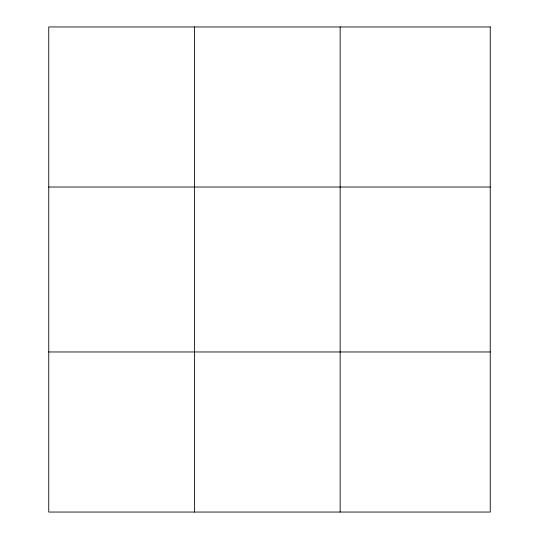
<?xml version="1.0" encoding="UTF-8"?>
<svg xmlns="http://www.w3.org/2000/svg" width="539" height="539" viewBox="0 0 539 539"><rect width="100%" height="100%" fill="white"/><g stroke="black" fill="none" stroke-linecap="round" stroke-linejoin="round"><path stroke-width="0.81" d="M194.444 26.95L194.444 512.05M340.143 26.95L340.143 512.05M48.753 187.033L490.247 187.033M48.753 351.967L490.247 351.967M490.247 26.95L490.247 512.05L48.753 512.05L48.753 26.95L490.247 26.95"/></g></svg>
